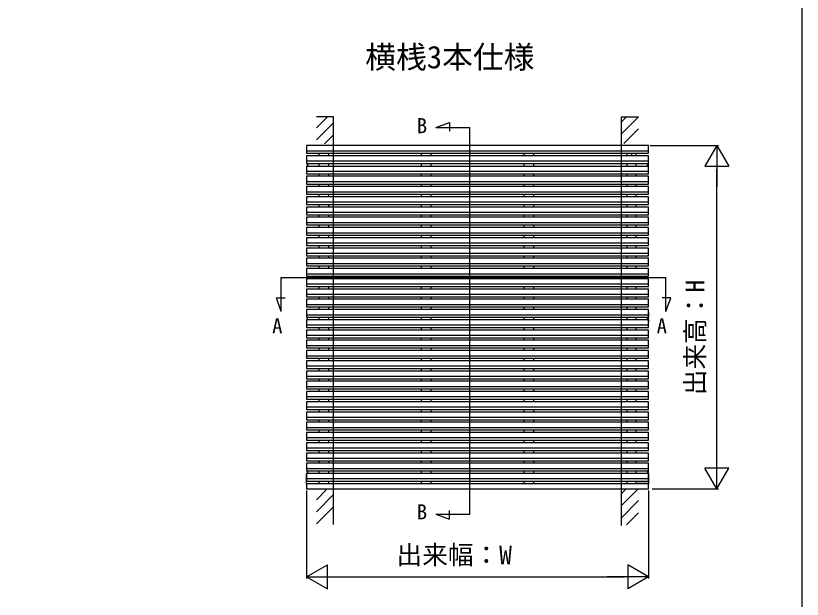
# Model space of a CAD drawing. Units: millimetres, scale not verified. Extents: x -875 to 875, y -1310 to 1300.
# Drawn here: x 414.8 to 875, y -369.5 to -27.9 of the extents above; entities that cross this region are included whole.
import ezdxf
from ezdxf.enums import TextEntityAlignment as Align

# ---------------------------------------------------------------- set-up
doc = ezdxf.new("R2010")
doc.units = ezdxf.units.MM
doc.header["$LTSCALE"] = 4
for name, color, linetype in [('0-2_USER1', 3, 'Continuous'), ('0-4_YKK_12', 2, 'Continuous'), ('0-6_YKK_A1', 4, 'Continuous'), ('0-7_YKK_D', 6, 'Continuous'), ('0-8_YKK_ZWAK', 7, 'Continuous')]:
    doc.layers.add(name, color=color, linetype=linetype)
doc.styles.add('ＭＳ ゴシック', font='')
doc.styles.get('ＭＳ ゴシック').set_extended_font_data('MS Gothic')

msp = doc.modelspace()

# ---------------------------------------------------------------- linework, layer by layer
at = {"layer": '0-4_YKK_12'}
for p, q in [((660.571, -93.284), (680.413, -93.285)), ((680.406, -319.632), (680.413, -93.285)), ((570.173, -181.151), (795.185, -181.149)), ((570.173, -200.994), (570.173, -181.151)), ((795.185, -200.991), (795.185, -181.149)), ((567.28, -193.044), (572.338, -193.044)), ((570.173, -200.994), (567.28, -193.044)), ((668.513, -322.525), (668.513, -317.467)), ((660.564, -319.632), (680.406, -319.632)), ((660.564, -319.632), (668.513, -322.525))]:
    msp.add_line(p, q, dxfattribs=at)
for points in [[(660.571, -93.284), (668.521, -90.391), (668.52, -95.449)], [(795.185, -200.991), (798.078, -193.041), (793.02, -193.041)]]:
    msp.add_lwpolyline(points, dxfattribs=at)
at = {"layer": '0-6_YKK_A1'}
for p, q in [((600.75, -87), (590.75, -87)), ((590.75, -93.507), (597.257, -87)), ((600.75, -103.901), (600.75, -87)), ((769.25, -96.992), (779.25, -86.992)), ((769.25, -87), (779.25, -87)), ((769.25, -89.921), (772.171, -87)), ((769.25, -103.901), (769.25, -87)), ((590.75, -100.578), (600.75, -90.578)), ((770.662, -102.651), (779.25, -94.063)), ((595.499, -102.901), (600.75, -97.649)), ((585, -103.901), (585, -108.401)), ((785, -103.901), (585, -103.901)), ((769.25, -304.901), (769.25, -103.901)), ((785, -108.401), (785, -103.901)), ((585, -106.901), (785, -106.901)), ((585, -108.401), (785, -108.401)), ((585, -109.901), (585, -114.401)), ((785, -109.901), (585, -109.901)), ((592.25, -109.901), (592.25, -108.401)), ((597.75, -108.401), (597.75, -109.901)), ((652.25, -109.901), (652.25, -108.401)), ((657.75, -108.401), (657.75, -109.901)), ((712.25, -109.901), (712.25, -108.401)), ((717.75, -108.401), (717.75, -109.901)), ((772.25, -108.401), (772.25, -109.901)), ((775, -108.401), (775, -109.901)), ((777.75, -109.901), (777.75, -108.401)), ((785, -114.401), (785, -109.901)), ((585, -112.901), (785, -112.901)), ((585, -114.401), (785, -114.401)), ((585, -114.401), (785, -114.401)), ((585.25, -114.401), (585.25, -115.901)), ((585.5, -114.401), (585.5, -115.901)), ((592.25, -115.901), (592.25, -114.401)), ((597.75, -114.401), (597.75, -115.901)), ((652.25, -115.901), (652.25, -114.401)), ((657.75, -114.401), (657.75, -115.901)), ((712.25, -115.901), (712.25, -114.401)), ((717.75, -114.401), (717.75, -115.901)), ((772.25, -114.401), (772.25, -115.901)), ((777.75, -115.901), (777.75, -114.401)), ((784.5, -114.401), (784.5, -115.901)), ((784.75, -114.401), (784.75, -115.901)), ((585, -115.901), (585, -120.401)), ((585, -115.901), (785, -115.901)), ((585, -118.901), (785, -118.901)), ((784.5, -115.901), (784.5, -115.401)), ((785, -120.401), (785, -115.901)), ((585, -120.401), (785, -120.401)), ((585, -120.401), (785, -120.401)), ((585, -121.901), (585, -126.401)), ((785, -121.901), (585, -121.901)), ((592.25, -121.901), (592.25, -120.401)), ((597.75, -120.401), (597.75, -121.901)), ((652.25, -121.901), (652.25, -120.401)), ((657.75, -120.401), (657.75, -121.901)), ((712.25, -121.901), (712.25, -120.401)), ((717.75, -120.401), (717.75, -121.901)), ((772.25, -120.401), (772.25, -121.901)), ((777.75, -121.901), (777.75, -120.401)), ((785, -126.401), (785, -121.901)), ((585, -124.901), (785, -124.901)), ((585, -126.401), (785, -126.401)), ((585, -126.401), (785, -126.401)), ((585, -127.901), (585, -132.401)), ((785, -127.901), (585, -127.901)), ((592.25, -127.901), (592.25, -126.401)), ((597.75, -126.401), (597.75, -127.901)), ((652.25, -127.901), (652.25, -126.401)), ((657.75, -126.401), (657.75, -127.901)), ((712.25, -127.901), (712.25, -126.401)), ((717.75, -126.401), (717.75, -127.901)), ((772.25, -126.401), (772.25, -127.901)), ((777.75, -127.901), (777.75, -126.401)), ((785, -132.401), (785, -127.901)), ((585, -130.901), (785, -130.901)), ((585, -132.401), (785, -132.401)), ((585, -132.401), (785, -132.401)), ((592.25, -133.901), (592.25, -132.401)), ((597.75, -132.401), (597.75, -133.901)), ((652.25, -133.901), (652.25, -132.401)), ((657.75, -132.401), (657.75, -133.901)), ((712.25, -133.901), (712.25, -132.401)), ((717.75, -132.401), (717.75, -133.901)), ((772.25, -132.401), (772.25, -133.901)), ((777.75, -133.901), (777.75, -132.401)), ((585, -133.901), (585, -138.401)), ((785, -133.901), (585, -133.901)), ((585, -136.901), (785, -136.901)), ((785, -138.401), (785, -133.901)), ((585, -138.401), (785, -138.401)), ((585, -138.401), (785, -138.401)), ((585, -139.901), (585, -144.401)), ((785, -139.901), (585, -139.901)), ((592.25, -139.901), (592.25, -138.401)), ((597.75, -138.401), (597.75, -139.901)), ((652.25, -139.901), (652.25, -138.401)), ((657.75, -138.401), (657.75, -139.901)), ((712.25, -139.901), (712.25, -138.401)), ((717.75, -138.401), (717.75, -139.901)), ((772.25, -138.401), (772.25, -139.901)), ((777.75, -139.901), (777.75, -138.401)), ((785, -144.401), (785, -139.901)), ((585, -142.901), (785, -142.901)), ((585, -144.401), (785, -144.401)), ((585, -144.401), (785, -144.401)), ((585, -145.901), (585, -150.401)), ((785, -145.901), (585, -145.901)), ((592.25, -145.901), (592.25, -144.401)), ((597.75, -144.401), (597.75, -145.901)), ((652.25, -145.901), (652.25, -144.401)), ((657.75, -144.401), (657.75, -145.901)), ((712.25, -145.901), (712.25, -144.401)), ((717.75, -144.401), (717.75, -145.901)), ((772.25, -144.401), (772.25, -145.901)), ((777.75, -145.901), (777.75, -144.401)), ((785, -150.401), (785, -145.901)), ((585, -148.901), (785, -148.901)), ((585, -150.401), (785, -150.401)), ((585, -150.401), (785, -150.401)), ((592.25, -151.901), (592.25, -150.401)), ((597.75, -150.401), (597.75, -151.901)), ((652.25, -151.901), (652.25, -150.401)), ((657.75, -150.401), (657.75, -151.901)), ((712.25, -151.901), (712.25, -150.401)), ((717.75, -150.401), (717.75, -151.901)), ((772.25, -150.401), (772.25, -151.901)), ((777.75, -151.901), (777.75, -150.401)), ((585, -151.901), (585, -156.401)), ((785, -151.901), (585, -151.901)), ((585, -154.901), (785, -154.901)), ((585, -156.401), (785, -156.401)), ((585, -156.401), (785, -156.401)), ((592.25, -157.901), (592.25, -156.401)), ((597.75, -156.401), (597.75, -157.901)), ((652.25, -157.901), (652.25, -156.401)), ((657.75, -156.401), (657.75, -157.901)), ((712.25, -157.901), (712.25, -156.401)), ((717.75, -156.401), (717.75, -157.901)), ((772.25, -156.401), (772.25, -157.901)), ((777.75, -157.901), (777.75, -156.401)), ((785, -156.401), (785, -151.901)), ((585, -157.901), (585, -162.401)), ((785, -157.901), (585, -157.901)), ((585, -160.901), (785, -160.901)), ((785, -162.401), (785, -157.901)), ((585, -162.401), (785, -162.401)), ((585, -162.401), (785, -162.401)), ((585, -163.901), (585, -168.401)), ((785, -163.901), (585, -163.901)), ((592.25, -163.901), (592.25, -162.401)), ((597.75, -162.401), (597.75, -163.901)), ((652.25, -163.901), (652.25, -162.401)), ((657.75, -162.401), (657.75, -163.901)), ((712.25, -163.901), (712.25, -162.401)), ((717.75, -162.401), (717.75, -163.901)), ((772.25, -162.401), (772.25, -163.901)), ((777.75, -163.901), (777.75, -162.401)), ((785, -168.401), (785, -163.901)), ((585, -166.901), (785, -166.901)), ((585, -168.401), (785, -168.401)), ((585, -168.401), (785, -168.401)), ((585, -169.901), (585, -174.401)), ((785, -169.901), (585, -169.901)), ((592.25, -169.901), (592.25, -168.401)), ((597.75, -168.401), (597.75, -169.901)), ((652.25, -169.901), (652.25, -168.401)), ((657.75, -168.401), (657.75, -169.901)), ((712.25, -169.901), (712.25, -168.401)), ((717.75, -168.401), (717.75, -169.901)), ((772.25, -168.401), (772.25, -169.901)), ((777.75, -169.901), (777.75, -168.401)), ((785, -174.401), (785, -169.901)), ((585, -172.901), (785, -172.901)), ((585, -174.401), (785, -174.401)), ((585, -174.401), (785, -174.401)), ((592.25, -175.901), (592.25, -174.401)), ((597.75, -174.401), (597.75, -175.901)), ((652.25, -175.901), (652.25, -174.401)), ((657.75, -174.401), (657.75, -175.901)), ((712.25, -175.901), (712.25, -174.401)), ((717.75, -174.401), (717.75, -175.901)), ((772.25, -174.401), (772.25, -175.901)), ((777.75, -175.901), (777.75, -174.401)), ((585, -175.901), (585, -180.401)), ((785, -175.901), (585, -175.901)), ((585, -178.901), (785, -178.901)), ((785, -180.401), (785, -175.901)), ((585, -180.401), (785, -180.401)), ((585, -180.401), (785, -180.401)), ((585, -181.901), (585, -186.401)), ((785, -181.901), (585, -181.901)), ((592.25, -181.901), (592.25, -180.401)), ((597.75, -180.401), (597.75, -181.901)), ((652.25, -181.901), (652.25, -180.401)), ((657.75, -180.401), (657.75, -181.901)), ((712.25, -181.901), (712.25, -180.401)), ((717.75, -180.401), (717.75, -181.901)), ((772.25, -180.401), (772.25, -181.901)), ((777.75, -181.901), (777.75, -180.401)), ((785, -186.401), (785, -181.901)), ((585, -184.901), (785, -184.901)), ((585, -186.401), (785, -186.401)), ((585, -186.401), (785, -186.401)), ((585, -187.901), (585, -192.401)), ((785, -187.901), (585, -187.901)), ((592.25, -187.901), (592.25, -186.401)), ((597.75, -186.401), (597.75, -187.901)), ((652.25, -187.901), (652.25, -186.401)), ((657.75, -186.401), (657.75, -187.901)), ((712.25, -187.901), (712.25, -186.401)), ((717.75, -186.401), (717.75, -187.901)), ((772.25, -186.401), (772.25, -187.901)), ((777.75, -187.901), (777.75, -186.401)), ((785, -192.401), (785, -187.901)), ((585, -190.901), (785, -190.901)), ((585, -192.401), (785, -192.401)), ((585, -192.401), (785, -192.401)), ((592.25, -193.901), (592.25, -192.401)), ((597.75, -192.401), (597.75, -193.901)), ((652.25, -193.901), (652.25, -192.401)), ((657.75, -192.401), (657.75, -193.901)), ((712.25, -193.901), (712.25, -192.401)), ((717.75, -192.401), (717.75, -193.901)), ((772.25, -192.401), (772.25, -193.901)), ((777.75, -193.901), (777.75, -192.401)), ((585, -193.901), (585, -198.401)), ((785, -193.901), (585, -193.901)), ((585, -196.901), (785, -196.901)), ((785, -198.401), (785, -193.901)), ((585, -198.401), (785, -198.401)), ((585, -198.401), (785, -198.401)), ((585, -199.901), (585, -204.401)), ((785, -199.901), (585, -199.901)), ((585, -201.651), (585, -204.401)), ((592.25, -199.901), (592.25, -198.401)), ((597.75, -198.401), (597.75, -199.901)), ((652.25, -199.901), (652.25, -198.401)), ((657.75, -198.401), (657.75, -199.901)), ((712.25, -199.901), (712.25, -198.401)), ((717.75, -198.401), (717.75, -199.901)), ((772.25, -198.401), (772.25, -199.901)), ((777.75, -199.901), (777.75, -198.401)), ((785, -204.401), (785, -199.901)), ((785, -201.651), (785, -204.401)), ((585, -202.901), (785, -202.901)), ((585, -204.401), (785, -204.401)), ((585, -204.401), (785, -204.401)), ((585, -205.901), (585, -207.151)), ((585, -205.901), (585, -210.401)), ((785, -205.901), (585, -205.901)), ((585.25, -204.401), (585.25, -205.901)), ((585.5, -205.901), (585.5, -204.401)), ((592.25, -205.901), (592.25, -204.401)), ((597.75, -204.401), (597.75, -205.901)), ((652.25, -205.901), (652.25, -204.401)), ((657.75, -204.401), (657.75, -205.901)), ((712.25, -205.901), (712.25, -204.401)), ((717.75, -204.401), (717.75, -205.901)), ((772.25, -204.401), (772.25, -205.901)), ((777.75, -205.901), (777.75, -204.401)), ((784.5, -205.901), (784.5, -204.401)), ((784.75, -204.401), (784.75, -205.901)), ((785, -205.901), (785, -207.151)), ((785, -210.401), (785, -205.901)), ((585, -208.901), (785, -208.901)), ((585, -210.401), (785, -210.401)), ((585, -210.401), (785, -210.401)), ((592.25, -211.901), (592.25, -210.401)), ((597.75, -210.401), (597.75, -211.901)), ((652.25, -211.901), (652.25, -210.401)), ((657.75, -210.401), (657.75, -211.901)), ((712.25, -211.901), (712.25, -210.401)), ((717.75, -210.401), (717.75, -211.901)), ((772.25, -210.401), (772.25, -211.901)), ((777.75, -211.901), (777.75, -210.401)), ((585, -211.901), (585, -216.401)), ((785, -211.901), (585, -211.901)), ((585, -214.901), (785, -214.901)), ((785, -216.401), (785, -211.901)), ((585, -216.401), (785, -216.401)), ((585, -216.401), (785, -216.401)), ((585, -217.901), (585, -222.401)), ((785, -217.901), (585, -217.901)), ((585, -220.901), (785, -220.901)), ((592.25, -217.901), (592.25, -216.401)), ((597.75, -216.401), (597.75, -217.901)), ((652.25, -217.901), (652.25, -216.401)), ((657.75, -216.401), (657.75, -217.901)), ((712.25, -217.901), (712.25, -216.401)), ((717.75, -216.401), (717.75, -217.901)), ((772.25, -216.401), (772.25, -217.901)), ((777.75, -217.901), (777.75, -216.401)), ((785, -222.401), (785, -217.901)), ((585, -222.401), (785, -222.401)), ((585, -222.401), (785, -222.401)), ((585, -223.901), (585, -228.401)), ((785, -223.901), (585, -223.901)), ((592.25, -223.901), (592.25, -222.401)), ((597.75, -222.401), (597.75, -223.901)), ((652.25, -223.901), (652.25, -222.401)), ((657.75, -222.401), (657.75, -223.901)), ((712.25, -223.901), (712.25, -222.401)), ((717.75, -222.401), (717.75, -223.901)), ((772.25, -222.401), (772.25, -223.901)), ((777.75, -223.901), (777.75, -222.401)), ((785, -228.401), (785, -223.901)), ((585, -226.901), (785, -226.901)), ((585, -228.401), (785, -228.401)), ((585, -228.401), (785, -228.401)), ((585, -229.901), (585, -234.401)), ((785, -229.901), (585, -229.901)), ((592.25, -229.901), (592.25, -228.401)), ((597.75, -228.401), (597.75, -229.901)), ((652.25, -229.901), (652.25, -228.401)), ((657.75, -228.401), (657.75, -229.901)), ((712.25, -229.901), (712.25, -228.401)), ((717.75, -228.401), (717.75, -229.901)), ((772.25, -228.401), (772.25, -229.901)), ((777.75, -229.901), (777.75, -228.401)), ((785, -234.401), (785, -229.901)), ((585, -232.901), (785, -232.901)), ((585, -234.401), (785, -234.401)), ((585, -234.401), (785, -234.401)), ((592.25, -235.901), (592.25, -234.401)), ((597.75, -234.401), (597.75, -235.901)), ((652.25, -235.901), (652.25, -234.401)), ((657.75, -234.401), (657.75, -235.901)), ((712.25, -235.901), (712.25, -234.401)), ((717.75, -234.401), (717.75, -235.901)), ((772.25, -234.401), (772.25, -235.901)), ((777.75, -235.901), (777.75, -234.401)), ((585, -235.901), (585, -240.401)), ((785, -235.901), (585, -235.901)), ((585, -238.901), (785, -238.901)), ((785, -240.401), (785, -235.901)), ((585, -240.401), (785, -240.401)), ((585, -240.401), (785, -240.401)), ((585, -241.901), (585, -246.401)), ((785, -241.901), (585, -241.901)), ((592.25, -241.901), (592.25, -240.401)), ((597.75, -240.401), (597.75, -241.901)), ((652.25, -241.901), (652.25, -240.401)), ((657.75, -240.401), (657.75, -241.901)), ((712.25, -241.901), (712.25, -240.401)), ((717.75, -240.401), (717.75, -241.901)), ((772.25, -240.401), (772.25, -241.901)), ((777.75, -241.901), (777.75, -240.401)), ((785, -246.401), (785, -241.901)), ((585, -244.901), (785, -244.901)), ((585, -246.401), (785, -246.401)), ((585, -246.401), (785, -246.401)), ((585, -247.901), (585, -252.401)), ((785, -247.901), (585, -247.901)), ((592.25, -247.901), (592.25, -246.401)), ((597.75, -246.401), (597.75, -247.901)), ((652.25, -247.901), (652.25, -246.401)), ((657.75, -246.401), (657.75, -247.901)), ((712.25, -247.901), (712.25, -246.401)), ((717.75, -246.401), (717.75, -247.901)), ((772.25, -246.401), (772.25, -247.901)), ((777.75, -247.901), (777.75, -246.401)), ((785, -252.401), (785, -247.901)), ((585, -250.901), (785, -250.901)), ((585, -252.401), (785, -252.401)), ((585, -252.401), (785, -252.401)), ((592.25, -253.901), (592.25, -252.401)), ((597.75, -252.401), (597.75, -253.901)), ((652.25, -253.901), (652.25, -252.401)), ((657.75, -252.401), (657.75, -253.901)), ((712.25, -253.901), (712.25, -252.401)), ((717.75, -252.401), (717.75, -253.901)), ((772.25, -252.401), (772.25, -253.901)), ((777.75, -253.901), (777.75, -252.401)), ((585, -253.901), (585, -258.401)), ((785, -253.901), (585, -253.901)), ((585, -256.901), (785, -256.901)), ((785, -258.401), (785, -253.901)), ((585, -258.401), (785, -258.401)), ((585, -258.401), (785, -258.401)), ((585, -259.901), (585, -264.401)), ((785, -259.901), (585, -259.901)), ((592.25, -259.901), (592.25, -258.401)), ((597.75, -258.401), (597.75, -259.901)), ((652.25, -259.901), (652.25, -258.401)), ((657.75, -258.401), (657.75, -259.901)), ((712.25, -259.901), (712.25, -258.401)), ((717.75, -258.401), (717.75, -259.901)), ((772.25, -258.401), (772.25, -259.901)), ((777.75, -259.901), (777.75, -258.401)), ((785, -264.401), (785, -259.901)), ((585, -262.901), (785, -262.901)), ((585, -264.401), (785, -264.401)), ((585, -264.401), (785, -264.401)), ((585, -265.901), (585, -270.401)), ((785, -265.901), (585, -265.901)), ((592.25, -265.901), (592.25, -264.401)), ((597.75, -264.401), (597.75, -265.901)), ((652.25, -265.901), (652.25, -264.401)), ((657.75, -264.401), (657.75, -265.901)), ((712.25, -265.901), (712.25, -264.401)), ((717.75, -264.401), (717.75, -265.901)), ((772.25, -264.401), (772.25, -265.901)), ((777.75, -265.901), (777.75, -264.401)), ((785, -270.401), (785, -265.901)), ((585, -268.901), (785, -268.901)), ((585, -270.401), (785, -270.401)), ((585, -270.401), (785, -270.401)), ((592.25, -271.901), (592.25, -270.401)), ((597.75, -270.401), (597.75, -271.901)), ((652.25, -271.901), (652.25, -270.401)), ((657.75, -270.401), (657.75, -271.901)), ((712.25, -271.901), (712.25, -270.401)), ((717.75, -270.401), (717.75, -271.901)), ((772.25, -270.401), (772.25, -271.901)), ((777.75, -271.901), (777.75, -270.401)), ((585, -271.901), (585, -276.401)), ((785, -271.901), (585, -271.901)), ((585, -274.901), (785, -274.901)), ((785, -276.401), (785, -271.901)), ((585, -276.401), (785, -276.401)), ((585, -276.401), (785, -276.401)), ((585, -277.901), (585, -282.401)), ((785, -277.901), (585, -277.901)), ((592.25, -277.901), (592.25, -276.401)), ((597.75, -276.401), (597.75, -277.901)), ((652.25, -277.901), (652.25, -276.401)), ((657.75, -276.401), (657.75, -277.901)), ((712.25, -277.901), (712.25, -276.401)), ((717.75, -276.401), (717.75, -277.901)), ((772.25, -276.401), (772.25, -277.901)), ((777.75, -277.901), (777.75, -276.401)), ((785, -282.401), (785, -277.901)), ((585, -280.901), (785, -280.901)), ((585, -282.401), (785, -282.401)), ((585, -282.401), (785, -282.401)), ((585, -283.901), (585, -288.401)), ((785, -283.901), (585, -283.901)), ((592.25, -283.901), (592.25, -282.401)), ((597.75, -282.401), (597.75, -283.901)), ((652.25, -283.901), (652.25, -282.401)), ((657.75, -282.401), (657.75, -283.901)), ((712.25, -283.901), (712.25, -282.401)), ((717.75, -282.401), (717.75, -283.901)), ((772.25, -282.401), (772.25, -283.901)), ((777.75, -283.901), (777.75, -282.401)), ((785, -288.401), (785, -283.901)), ((585, -286.901), (785, -286.901)), ((585, -288.401), (785, -288.401)), ((585, -288.401), (785, -288.401)), ((585, -289.901), (585, -294.401)), ((785, -289.901), (585, -289.901)), ((592.25, -289.901), (592.25, -288.401)), ((597.75, -288.401), (597.75, -289.901)), ((652.25, -289.901), (652.25, -288.401)), ((657.75, -288.401), (657.75, -289.901)), ((712.25, -289.901), (712.25, -288.401)), ((717.75, -288.401), (717.75, -289.901)), ((772.25, -288.401), (772.25, -289.901)), ((777.75, -289.901), (777.75, -288.401)), ((785, -294.401), (785, -289.901)), ((585, -292.901), (785, -292.901)), ((585, -294.401), (785, -294.401)), ((585, -294.401), (785, -294.401)), ((585.25, -294.401), (585.25, -295.901)), ((585.5, -294.401), (585.5, -295.901)), ((592.25, -295.901), (592.25, -294.401)), ((597.75, -294.401), (597.75, -295.901)), ((652.25, -295.901), (652.25, -294.401)), ((657.75, -294.401), (657.75, -295.901)), ((712.25, -295.901), (712.25, -294.401)), ((717.75, -294.401), (717.75, -295.901)), ((772.25, -294.401), (772.25, -295.901)), ((777.75, -295.901), (777.75, -294.401)), ((784.5, -294.401), (784.5, -295.901)), ((784.75, -294.401), (784.75, -295.901)), ((585, -295.901), (585, -300.401)), ((785, -295.901), (585, -295.901)), ((585, -301.651), (585, -296.151)), ((585, -298.901), (785, -298.901)), ((785, -300.401), (785, -295.901)), ((785, -296.151), (785, -301.651)), ((585, -300.401), (785, -300.401)), ((585, -300.401), (785, -300.401)), ((585, -301.651), (592.25, -301.651)), ((585, -301.901), (585, -304.901)), ((785, -301.901), (585, -301.901)), ((592.25, -301.901), (592.25, -300.401)), ((597.75, -300.401), (597.75, -301.901)), ((652.25, -301.901), (652.25, -300.401)), ((657.75, -300.401), (657.75, -301.901)), ((712.25, -301.901), (712.25, -300.401)), ((717.75, -300.401), (717.75, -301.901)), ((772.25, -300.401), (772.25, -301.901)), ((777.75, -301.901), (777.75, -300.401)), ((785, -304.901), (785, -301.901)), ((585, -304.901), (785, -304.901)), ((590.75, -311.203), (597.052, -304.901)), ((590.75, -318.274), (600.75, -308.274)), ((769.25, -326.31), (769.25, -304.901)), ((769.25, -314.688), (778.787, -305.151)), ((769.25, -307.617), (771.716, -305.151)), ((769.25, -321.759), (779.25, -311.759)), ((590.75, -325.345), (600.75, -315.345)), ((772.179, -325.901), (779.25, -318.83))]:
    msp.add_line(p, q, dxfattribs=at)
for points in [[(600.75, -325.796), (600.75, -304.901), (600.75, -103.901)], [(585, -301.651), (785, -301.651), (777.75, -301.651)]]:
    msp.add_lwpolyline(points, dxfattribs=at)
at = {"layer": '0-7_YKK_D'}
for p, q in [((786, -103.901), (826, -103.901)), ((825, -103.901), (818, -116.025)), ((825, -103.901), (832, -116.025)), ((825, -103.901), (825, -128.149)), ((818, -116.025), (832, -116.025)), ((825, -290.901), (825, -117.901)), ((825, -304.901), (825, -280.652)), ((825, -304.901), (818, -292.776)), ((832, -292.776), (818, -292.776)), ((825, -304.901), (832, -292.776)), ((585, -305.901), (585, -357.31)), ((785, -305.901), (785, -357.31)), ((787.181, -304.901), (826, -304.901)), ((585, -356.31), (597.124, -349.31)), ((597.124, -363.31), (597.124, -349.31)), ((785, -356.31), (772.876, -349.31)), ((772.876, -349.31), (772.876, -363.31)), ((585, -356.31), (597.124, -363.31)), ((585, -356.31), (609.249, -356.31)), ((599, -356.31), (771, -356.31)), ((785, -356.31), (760.751, -356.31)), ((785, -356.31), (772.876, -363.31))]:
    msp.add_line(p, q, dxfattribs=at)
at = {"layer": '0-8_YKK_ZWAK'}
msp.add_lwpolyline([(-875, -1310), (875, -1310), (875, 1240)], dxfattribs=at)

# ---------------------------------------------------------------- texts
at = {"layer": '0-2_USER1', "style": 'ＭＳ ゴシック'}
for s, height, p in [('横桟3本仕様', 13.2, (619.284, -62.648)), ('A', 8.798, (564.821, -216.473)), ('A', 8.798, (789.833, -216.471))]:
    msp.add_text(s, height=height, dxfattribs=at).set_placement(p, align=Align.BOTTOM_LEFT)
for p in [(649.502, -99.279), (649.495, -325.369)]:
    msp.add_text('B', height=8.798, rotation=359.997, dxfattribs=at).set_placement(p, align=Align.BOTTOM_LEFT)
at = {"layer": '0-7_YKK_D', "style": 'ＭＳ ゴシック'}
msp.add_text('出来高：H', height=11, rotation=90, dxfattribs=at).set_placement((821.04, -249.997), align=Align.BOTTOM_LEFT)
msp.add_text('出来幅：W', height=11, dxfattribs=at).set_placement((637.614, -352.35), align=Align.BOTTOM_LEFT)

doc.saveas('drawing.dxf')
